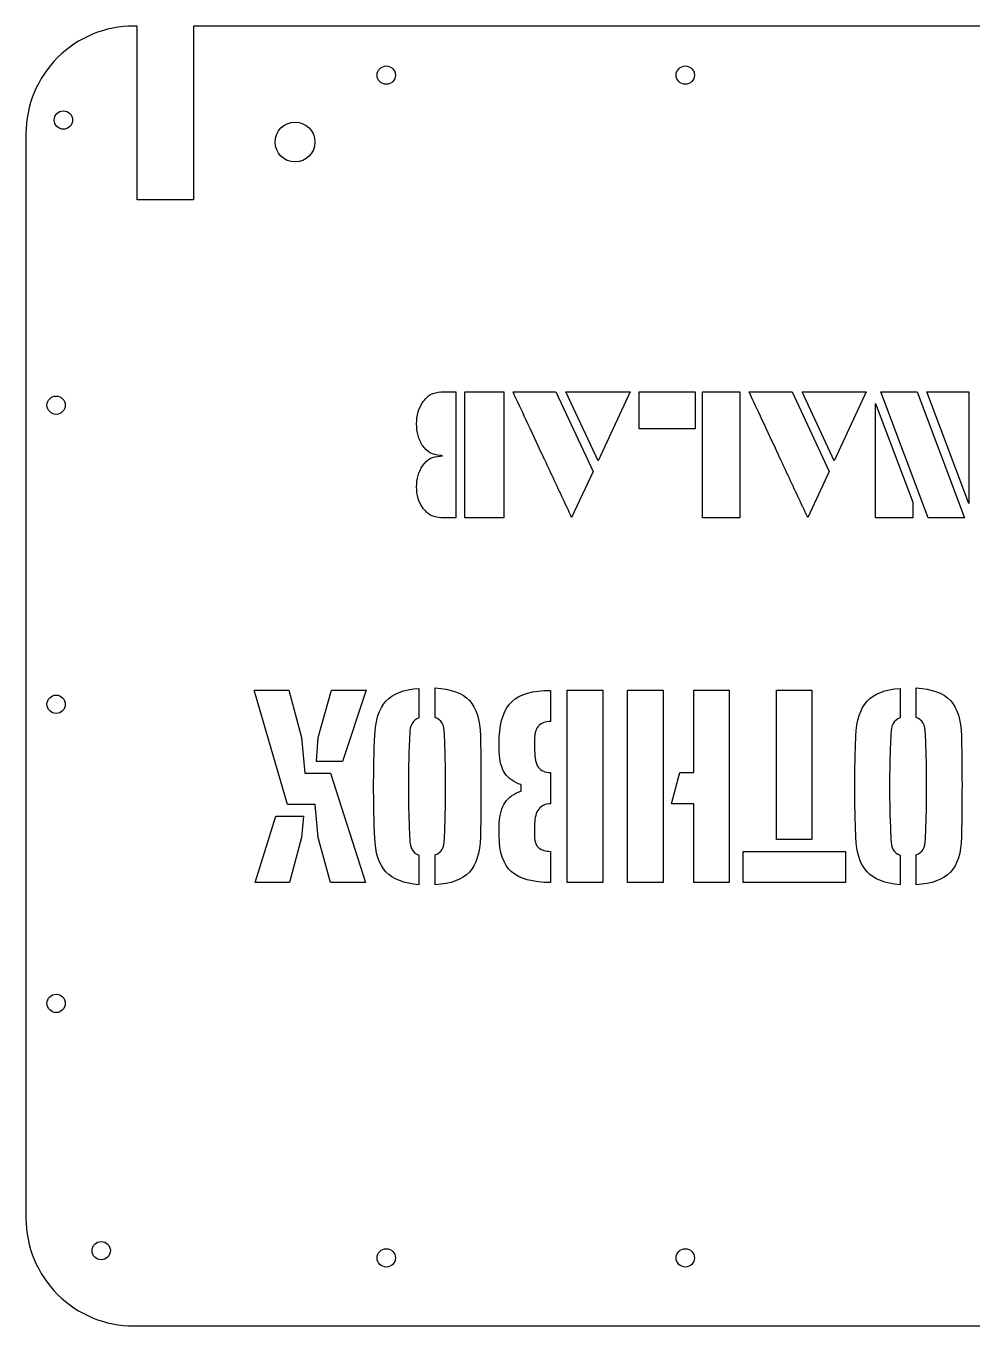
# Model space of a CAD drawing. Header units: millimetres. Extents: x -152 to 152, y -101 to 105.
# Drawn here: x -151.5 to -1.9, y -100.8 to 104.8 of the extents above; entities that cross this region are included whole.
import ezdxf

# ---------------------------------------------------------------- set-up
doc = ezdxf.new("R2010")
doc.units = ezdxf.units.MM
doc.layers.add('CUTOUTS', color=1, linetype='CONTINUOUS')
doc.layers.add('PERIMETER', color=5, linetype='CONTINUOUS')

msp = doc.modelspace()

# ---------------------------------------------------------------- linework, layer by layer
at = {"layer": 'CUTOUTS'}
for p, q in [((-85.93, 46.92), (-83.59, 46.92)), ((-83.59, 46.92), (-83.59, 27.02)), ((-74.53, 46.92), (-67.75, 46.92)), ((-67.75, 46.92), (-61.87, 34.34)), ((-37.2, 46.92), (-30.41, 46.92)), ((-30.41, 46.92), (-24.54, 34.34)), ((-61.87, 34.34), (-65.26, 27.08)), ((-24.54, 34.34), (-27.93, 27.08)), ((-83.59, 27.02), (-85.93, 27.02)), ((-89.42, 0.04), (-89.42, -4.64)), ((-86.83, -4.58), (-86.83, 0.12)), ((-13.32, 0.04), (-13.32, -4.64)), ((-10.76, -4.58), (-10.76, 0.12)), ((-68.59, -0.28), (-68.59, -5.21)), ((-71.11, -7.74), (-71.11, -9.75)), ((-68.59, -13.27), (-68.59, -18.2)), ((-73.26, -16.19), (-73.26, -15.19)), ((-76.72, -23.27), (-76.72, -22.24)), ((-71.11, -21.39), (-71.11, -23.56)), ((-89.42, -26.33), (-89.42, -31)), ((-86.83, -31), (-86.83, -26.25)), ((-68.59, -25.73), (-68.59, -30.66)), ((-13.32, -26.33), (-13.32, -31)), ((-10.76, -31), (-10.76, -26.25))]:
    msp.add_line(p, q, dxfattribs=at)
for points in [[(-82.16, 46.92), (-75.98, 46.92), (-75.98, 27.02), (-82.16, 27.02)], [(-61.09, 36.03), (-66.16, 46.92), (-56.01, 46.92)], [(-54.56, 41.09), (-54.56, 46.92), (-45.72, 46.92), (-45.72, 41.09)], [(-44.55, 46.92), (-38.64, 46.92), (-38.64, 27.02), (-44.55, 27.02)], [(-23.76, 36.03), (-28.83, 46.92), (-18.67, 46.92)], [(-16.38, 46.92), (-10.64, 46.92), (-3.13, 27.02), (-8.87, 27.02)], [(-2.45, 29.27), (-9.11, 46.92), (-2.45, 46.92)], [(-11.33, 29.48), (-11.33, 27.02), (-17.22, 27.02), (-17.22, 45.11)], [(-103.4, -13.37), (-97.88, -30.66), (-103.38, -30.66), (-105.32, -23.56), (-105.83, -18.3), (-110.18, -18.3), (-115.47, -0.25), (-109.96, -0.25), (-107.96, -7.72), (-107.46, -13.37)], [(-105.61, -11.5), (-105.32, -7.72), (-103.25, -0.25), (-97.74, -0.25), (-101.49, -11.5)], [(-60.34, -30.66), (-65.95, -30.66), (-65.95, -0.25), (-60.34, -0.25)], [(-50.81, -30.66), (-56.43, -30.66), (-56.43, -0.25), (-50.81, -0.25)], [(-40.34, -0.25), (-40.34, -30.66), (-45.95, -30.66), (-45.95, -18.2), (-49.48, -18.2), (-48.16, -13.24), (-45.95, -13.24), (-45.95, -0.25)], [(-27.27, -0.25), (-27.27, -23.86), (-32.88, -23.86), (-32.88, -0.25)], [(-115.33, -30.66), (-112.03, -20.15), (-107.68, -20.15), (-107.96, -23.56), (-109.86, -30.66)], [(-38.12, -25.73), (-21.95, -25.73), (-21.95, -30.66), (-38.12, -30.66)]]:
    msp.add_lwpolyline(points, close=True, dxfattribs=at)
for centre, radius in [((-94.58, 97), 1.45), ((-47.29, 97), 1.45), ((-145.63, 89.9), 1.45), ((-109, 86.42), 3.15), ((-146.78, 44.82), 1.45), ((-146.78, -2.47), 1.45), ((-146.78, -49.76), 1.45), ((-139.66, -88.86), 1.45), ((-94.58, -90), 1.45), ((-47.29, -90), 1.45)]:
    msp.add_circle(centre, radius, dxfattribs=at)
for points, knots in [([(-89.79, 41.88), (-89.76, 42.52), (-89.73, 43.16), (-89.55, 43.75), (-89.39, 44.28), (-89.11, 44.77), (-88.82, 45.27)], [0.0002544, 0.0002544, 0.0002544, 0.0002544, 0.1893701, 0.1893701, 0.1893701, 0.359631, 0.359631, 0.359631, 0.359631]), ([(-88.82, 45.27), (-88.44, 45.76), (-88.05, 46.24), (-87.56, 46.51), (-87.09, 46.76), (-86.51, 46.84), (-85.93, 46.92)], [0.0003817, 0.0003817, 0.0003817, 0.0003817, 0.1787762, 0.1787762, 0.1787762, 0.3486408, 0.3486408, 0.3486408, 0.3486408]), ([(-69.89, 36.98), (-70.76, 38.84), (-71.62, 40.69), (-72.49, 42.55), (-73.17, 44.01), (-73.85, 45.46), (-74.53, 46.92)], [0, 0, 0, 0, 0.614809, 0.614809, 0.614809, 1.096551, 1.096551, 1.096551, 1.096551]), ([(-32.56, 36.98), (-33.42, 38.84), (-34.29, 40.69), (-35.16, 42.55), (-35.84, 44.01), (-36.52, 45.46), (-37.2, 46.92)], [0, 0, 0, 0, 0.614808, 0.614808, 0.614808, 1.09655, 1.09655, 1.09655, 1.09655]), ([(-88.82, 38.37), (-89.11, 38.91), (-89.39, 39.44), (-89.55, 40), (-89.72, 40.6), (-89.76, 41.24), (-89.79, 41.88)], [0.0005608, 0.0005608, 0.0005608, 0.0005608, 0.1793451, 0.1793451, 0.1793451, 0.3707512, 0.3707512, 0.3707512, 0.3707512]), ([(-85.71, 36.81), (-85.83, 36.83), (-85.94, 36.85), (-86.06, 36.86), (-86.61, 36.94), (-87.16, 37.02), (-87.61, 37.27), (-88.07, 37.52), (-88.45, 37.94), (-88.82, 38.37)], [-0.0341025, -0.0341025, -0.0341025, -0.0341025, 0, 0, 0, 0.1623398, 0.1623398, 0.1623398, 0.3281177, 0.3281177, 0.3281177, 0.3281177]), ([(-89.79, 31.88), (-89.76, 32.51), (-89.72, 33.14), (-89.55, 33.72), (-89.39, 34.26), (-89.11, 34.78), (-88.82, 35.29)], [0.0002651, 0.0002651, 0.0002651, 0.0002651, 0.1874065, 0.1874065, 0.1874065, 0.361678, 0.361678, 0.361678, 0.361678]), ([(-88.82, 35.29), (-88.45, 35.71), (-88.07, 36.13), (-87.61, 36.37), (-87.16, 36.61), (-86.61, 36.69), (-86.06, 36.76), (-85.94, 36.78), (-85.83, 36.8), (-85.71, 36.81)], [0.0005539, 0.0005539, 0.0005539, 0.0005539, 0.1643369, 0.1643369, 0.1643369, 0.32643, 0.32643, 0.32643, 0.3605592, 0.3605592, 0.3605592, 0.3605592]), ([(-65.26, 27.08), (-65.77, 28.18), (-66.29, 29.27), (-66.8, 30.37), (-67.83, 32.57), (-68.86, 34.78), (-69.89, 36.98)], [0.010691, 0.010691, 0.010691, 0.010691, 0.373539, 0.373539, 0.373539, 1.10321, 1.10321, 1.10321, 1.10321]), ([(-27.93, 27.08), (-28.44, 28.18), (-28.95, 29.27), (-29.47, 30.37), (-30.5, 32.57), (-31.53, 34.78), (-32.56, 36.98)], [0.010691, 0.010691, 0.010691, 0.010691, 0.373539, 0.373539, 0.373539, 1.10321, 1.10321, 1.10321, 1.10321]), ([(-88.82, 28.6), (-89.11, 29.09), (-89.39, 29.57), (-89.55, 30.08), (-89.73, 30.65), (-89.76, 31.26), (-89.79, 31.88)], [0.000401, 0.000401, 0.000401, 0.000401, 0.1661961, 0.1661961, 0.1661961, 0.3484316, 0.3484316, 0.3484316, 0.3484316]), ([(-85.93, 27.02), (-86.51, 27.09), (-87.09, 27.16), (-87.56, 27.41), (-88.05, 27.67), (-88.43, 28.14), (-88.82, 28.6)], [0.0002946, 0.0002946, 0.0002946, 0.0002946, 0.1698593, 0.1698593, 0.1698593, 0.3455021, 0.3455021, 0.3455021, 0.3455021]), ([(-76.7, -7.67), (-76.7, -7.67), (-76.7, -7.67), (-76.7, -7.66), (-76.59, -5.03), (-75.91, -3.16), (-74.67, -2.01)], [-1.000059, -1.000059, -1.000059, -1.000059, -1, -1, -1, 0, 0, 0, 0]), ([(-70.46, -5.86), (-70.46, -5.86), (-70.46, -5.86), (-70.46, -5.86), (-70.89, -6.32), (-71.11, -6.94), (-71.11, -7.74)], [-1.000408, -1.000408, -1.000408, -1.000408, -1, -1, -1, 0, 0, 0, 0]), ([(-68.59, -5.21), (-69.41, -5.21), (-70.03, -5.42), (-70.46, -5.85), (-70.46, -5.86), (-70.46, -5.86), (-70.46, -5.86)], [-0.9905068, -0.9905068, -0.9905068, -0.9905068, 0, 0, 0, 0.0004215, 0.0004215, 0.0004215, 0.0004215]), ([(-96.54, -11.63), (-96.54, -11.63), (-96.54, -11.63), (-96.54, -11.63), (-96.51, -10.31), (-96.46, -8.96), (-96.41, -7.53)], [-1.000003, -1.000003, -1.000003, -1.000003, -1, -1, -1, 0, 0, 0, 0]), ([(-79.68, -7.48), (-79.65, -8.93), (-79.63, -10.31), (-79.63, -11.61), (-79.63, -11.61), (-79.63, -11.61), (-79.63, -11.61)], [-1, -1, -1, -1, 0, 0, 0, 0.000131, 0.000131, 0.000131, 0.000131]), ([(-76.72, -8.85), (-76.72, -8.51), (-76.72, -8.11), (-76.7, -7.67), (-76.7, -7.67), (-76.7, -7.67), (-76.7, -7.67)], [-1, -1, -1, -1, 0, 0, 0, 0.000347, 0.000347, 0.000347, 0.000347]), ([(-20.45, -11.63), (-20.45, -11.63), (-20.45, -11.63), (-20.45, -11.63), (-20.42, -10.31), (-20.37, -8.96), (-20.31, -7.53)], [-1.000003, -1.000003, -1.000003, -1.000003, -1, -1, -1, 0, 0, 0, 0]), ([(-3.61, -7.48), (-3.59, -8.93), (-3.56, -10.31), (-3.56, -11.61), (-3.56, -11.61), (-3.56, -11.61), (-3.56, -11.61)], [-1, -1, -1, -1, 0, 0, 0, 0.000131, 0.000131, 0.000131, 0.000131]), ([(-76.7, -10.02), (-76.7, -10.02), (-76.7, -10.01), (-76.7, -10.01), (-76.72, -9.59), (-76.72, -9.2), (-76.72, -8.85)], [-1.000862, -1.000862, -1.000862, -1.000862, -1, -1, -1, 0, 0, 0, 0]), ([(-75.83, -13.38), (-76.35, -12.54), (-76.67, -11.44), (-76.7, -10.02), (-76.7, -10.02), (-76.7, -10.02), (-76.7, -10.02)], [-0.9996894, -0.9996894, -0.9996894, -0.9996894, 0, 0, 0, 0.000256, 0.000256, 0.000256, 0.000256]), ([(-96.57, -15.49), (-96.57, -14.22), (-96.57, -12.93), (-96.54, -11.63), (-96.54, -11.63), (-96.54, -11.63), (-96.54, -11.63)], [-1, -1, -1, -1, 0, 0, 0, 0.000003, 0.000003, 0.000003, 0.000003]), ([(-79.63, -11.61), (-79.63, -11.61), (-79.63, -11.61), (-79.63, -11.61), (-79.6, -12.9), (-79.6, -14.2), (-79.6, -15.47)], [-1.000131, -1.000131, -1.000131, -1.000131, -1, -1, -1, 0, 0, 0, 0]), ([(-20.47, -15.49), (-20.47, -14.22), (-20.47, -12.93), (-20.45, -11.63), (-20.45, -11.63), (-20.45, -11.63), (-20.45, -11.63)], [-1, -1, -1, -1, 0, 0, 0, 0.000003, 0.000003, 0.000003, 0.000003]), ([(-3.56, -11.61), (-3.56, -11.61), (-3.56, -11.61), (-3.56, -11.61), (-3.53, -12.9), (-3.53, -14.2), (-3.53, -15.47)], [-1.000131, -1.000131, -1.000131, -1.000131, -1, -1, -1, 0, 0, 0, 0]), ([(-73.26, -15.19), (-73.27, -15.19), (-73.28, -15.19), (-73.29, -15.18), (-74.45, -14.79), (-75.28, -14.19), (-75.83, -13.38)], [-1.009697, -1.009697, -1.009697, -1.009697, -1, -1, -1, -0.000313, -0.000313, -0.000313, -0.000313]), ([(-91.08, -15.49), (-91.08, -16.87), (-91.06, -18.25), (-91.03, -19.62), (-91.03, -19.62), (-91.03, -19.62), (-91.03, -19.62)], [-1, -1, -1, -1, 0, 0, 0, 0.000116, 0.000116, 0.000116, 0.000116]), ([(-75.78, -17.98), (-75.23, -17.17), (-74.42, -16.57), (-73.29, -16.2), (-73.28, -16.2), (-73.27, -16.2), (-73.26, -16.19)], [-0.999809, -0.999809, -0.999809, -0.999809, 0, 0, 0, 0.010114, 0.010114, 0.010114, 0.010114]), ([(-14.99, -15.49), (-14.99, -16.87), (-14.96, -18.25), (-14.94, -19.62), (-14.94, -19.62), (-14.94, -19.62), (-14.94, -19.62)], [-1, -1, -1, -1, 0, 0, 0, 0.000116, 0.000116, 0.000116, 0.000116]), ([(-76.7, -21.27), (-76.7, -21.27), (-76.7, -21.27), (-76.7, -21.27), (-76.62, -19.9), (-76.3, -18.79), (-75.78, -17.98)], [-1.0001542, -1.0001542, -1.0001542, -1.0001542, -1, -1, -1, -0.0001938, -0.0001938, -0.0001938, -0.0001938]), ([(-96.41, -23.46), (-96.41, -23.46), (-96.41, -23.46), (-96.41, -23.46), (-96.46, -22.03), (-96.51, -20.65), (-96.54, -19.38)], [-1.000032, -1.000032, -1.000032, -1.000032, -1, -1, -1, -0.000011, -0.000011, -0.000011, -0.000011]), ([(-91.03, -19.62), (-91.03, -19.62), (-91.03, -19.62), (-91.03, -19.62), (-90.98, -21), (-90.92, -22.4), (-90.87, -23.78)], [-1.000116, -1.000116, -1.000116, -1.000116, -1, -1, -1, 0, 0, 0, 0]), ([(-20.31, -23.46), (-20.31, -23.46), (-20.31, -23.46), (-20.31, -23.46), (-20.37, -22.03), (-20.42, -20.65), (-20.45, -19.38)], [-1.000032, -1.000032, -1.000032, -1.000032, -1, -1, -1, -0.000011, -0.000011, -0.000011, -0.000011]), ([(-14.94, -19.62), (-14.94, -19.62), (-14.94, -19.62), (-14.94, -19.62), (-14.88, -21), (-14.83, -22.4), (-14.78, -23.78)], [-1.000116, -1.000116, -1.000116, -1.000116, -1, -1, -1, 0, 0, 0, 0]), ([(-76.72, -22.24), (-76.72, -21.92), (-76.72, -21.58), (-76.7, -21.27), (-76.7, -21.27), (-76.7, -21.27), (-76.7, -21.27)], [-1, -1, -1, -1, 0, 0, 0, 0.000667, 0.000667, 0.000667, 0.000667]), ([(-94.62, -28.98), (-95.72, -27.8), (-96.33, -25.96), (-96.41, -23.46), (-96.41, -23.46), (-96.41, -23.46), (-96.41, -23.46)], [-1, -1, -1, -1, 0, 0, 0, 0.000018, 0.000018, 0.000018, 0.000018]), ([(-71.11, -23.56), (-71.11, -24.26), (-70.89, -24.78), (-70.46, -25.16), (-70.46, -25.16), (-70.46, -25.16), (-70.45, -25.16)], [-1, -1, -1, -1, 0, 0, 0, 0.000443, 0.000443, 0.000443, 0.000443]), ([(-18.53, -28.98), (-19.63, -27.8), (-20.23, -25.96), (-20.31, -23.46), (-20.31, -23.46), (-20.31, -23.46), (-20.31, -23.46)], [-1, -1, -1, -1, 0, 0, 0, 0.000018, 0.000018, 0.000018, 0.000018]), ([(-70.45, -25.16), (-70.45, -25.16), (-70.45, -25.16), (-70.45, -25.16), (-70, -25.54), (-69.38, -25.73), (-68.59, -25.73)], [-1.0004278, -1.0004278, -1.0004278, -1.0004278, -1, -1, -1, -0.0098148, -0.0098148, -0.0098148, -0.0098148])]:
    msp.add_open_spline(points, degree=3, knots=knots, dxfattribs=at)
for points in [[(-94.62, -1.98), (-93.53, -0.81), (-91.82, -0.13), (-89.42, 0.04)], [(-86.83, 0.12), (-84.32, -0.05), (-82.53, -0.71), (-81.44, -1.88)], [(-18.53, -1.98), (-17.44, -0.81), (-15.72, -0.13), (-13.32, 0.04)], [(-10.76, 0.12), (-8.26, -0.05), (-6.46, -0.71), (-5.37, -1.88)], [(-96.41, -7.53), (-96.3, -5), (-95.72, -3.16), (-94.62, -1.98)], [(-81.44, -1.88), (-80.34, -3.08), (-79.73, -4.92), (-79.68, -7.48)], [(-74.67, -2.01), (-73.45, -0.86), (-71.43, -0.28), (-68.59, -0.28)], [(-20.31, -7.53), (-20.21, -5), (-19.63, -3.16), (-18.53, -1.98)], [(-5.37, -1.88), (-4.27, -3.08), (-3.67, -4.92), (-3.61, -7.48)], [(-90.49, -5.49), (-90.74, -5.9), (-90.87, -6.49), (-90.87, -7.21)], [(-89.42, -4.64), (-89.91, -4.8), (-90.26, -5.07), (-90.49, -5.49)], [(-85.75, -5.44), (-85.99, -5.02), (-86.36, -4.75), (-86.83, -4.58)], [(-85.37, -7.16), (-85.37, -6.44), (-85.51, -5.87), (-85.75, -5.44)], [(-14.4, -5.49), (-14.65, -5.9), (-14.78, -6.49), (-14.78, -7.21)], [(-13.32, -4.64), (-13.82, -4.8), (-14.16, -5.07), (-14.4, -5.49)], [(-9.68, -5.44), (-9.92, -5.02), (-10.29, -4.75), (-10.76, -4.58)], [(-9.31, -7.16), (-9.31, -6.44), (-9.44, -5.87), (-9.68, -5.44)], [(-90.87, -7.21), (-90.95, -8.59), (-91, -9.99), (-91.03, -11.37)], [(-85.24, -11.31), (-85.27, -9.94), (-85.32, -8.56), (-85.37, -7.16)], [(-14.78, -7.21), (-14.86, -8.59), (-14.91, -9.99), (-14.94, -11.37)], [(-9.17, -11.31), (-9.2, -9.94), (-9.25, -8.56), (-9.31, -7.16)], [(-71.11, -9.75), (-71.11, -11), (-70.92, -11.91), (-70.52, -12.46)], [(-91.03, -11.37), (-91.06, -12.74), (-91.08, -14.12), (-91.08, -15.49)], [(-85.19, -15.44), (-85.19, -14.07), (-85.22, -12.69), (-85.24, -11.31)], [(-14.94, -11.37), (-14.96, -12.74), (-14.99, -14.12), (-14.99, -15.49)], [(-9.12, -15.44), (-9.12, -14.07), (-9.15, -12.69), (-9.17, -11.31)], [(-70.52, -12.46), (-70.11, -12.99), (-69.47, -13.26), (-68.59, -13.27)], [(-96.54, -19.38), (-96.57, -18.06), (-96.57, -16.76), (-96.57, -15.49)], [(-85.24, -19.57), (-85.22, -18.19), (-85.19, -16.82), (-85.19, -15.44)], [(-79.6, -15.47), (-79.6, -16.74), (-79.63, -18.03), (-79.63, -19.36)], [(-20.45, -19.38), (-20.47, -18.06), (-20.47, -16.76), (-20.47, -15.49)], [(-9.17, -19.57), (-9.15, -18.19), (-9.12, -16.82), (-9.12, -15.44)], [(-3.53, -15.47), (-3.53, -16.74), (-3.56, -18.03), (-3.56, -19.36)], [(-68.59, -18.2), (-69.41, -18.2), (-70.03, -18.47), (-70.46, -19.04)], [(-85.37, -23.72), (-85.32, -22.35), (-85.27, -20.95), (-85.24, -19.57)], [(-79.63, -19.36), (-79.63, -20.65), (-79.65, -22.03), (-79.68, -23.46)], [(-70.46, -19.04), (-70.89, -19.6), (-71.11, -20.38), (-71.11, -21.39)], [(-9.31, -23.72), (-9.25, -22.35), (-9.2, -20.95), (-9.17, -19.57)], [(-3.56, -19.36), (-3.56, -20.65), (-3.59, -22.03), (-3.61, -23.46)], [(-90.87, -23.78), (-90.85, -24.47), (-90.74, -25.06), (-90.49, -25.47)], [(-85.75, -25.42), (-85.51, -25.01), (-85.37, -24.44), (-85.37, -23.72)], [(-79.68, -23.46), (-79.76, -25.99), (-80.34, -27.83), (-81.44, -29.03)], [(-74.78, -28.95), (-76.06, -27.8), (-76.72, -25.91), (-76.72, -23.27)], [(-14.78, -23.78), (-14.75, -24.47), (-14.65, -25.06), (-14.4, -25.47)], [(-9.68, -25.42), (-9.44, -25.01), (-9.31, -24.44), (-9.31, -23.72)], [(-3.61, -23.46), (-3.67, -25.99), (-4.25, -27.83), (-5.37, -29.03)], [(-90.49, -25.47), (-90.26, -25.89), (-89.91, -26.16), (-89.42, -26.33)], [(-86.83, -26.25), (-86.33, -26.11), (-85.99, -25.81), (-85.75, -25.42)], [(-14.4, -25.47), (-14.16, -25.89), (-13.82, -26.16), (-13.32, -26.33)], [(-10.76, -26.25), (-10.27, -26.11), (-9.92, -25.81), (-9.68, -25.42)], [(-89.42, -31), (-91.79, -30.81), (-93.53, -30.15), (-94.62, -28.98)], [(-81.44, -29.03), (-82.56, -30.2), (-84.33, -30.86), (-86.83, -31)], [(-68.59, -30.66), (-71.43, -30.65), (-73.5, -30.07), (-74.78, -28.95)], [(-13.32, -31), (-15.7, -30.81), (-17.44, -30.15), (-18.53, -28.98)], [(-5.37, -29.03), (-6.49, -30.2), (-8.26, -30.86), (-10.76, -31)]]:
    msp.add_open_spline(points, degree=3, dxfattribs=at)
at = {"layer": 'PERIMETER'}
msp.add_lwpolyline([(125.05, 77.27), (125.05, 104.77), (-125.05, 104.77), (-125.05, 77.27), (-133.95, 77.27), (-133.95, 104.77), (-134.5, 104.77, 0.414214), (-151.55, 87.72), (-151.55, -83.72, 0.414214), (-134.5, -100.77), (134.5, -100.77, 0.414214), (151.55, -83.72), (151.55, 87.72, 0.414214), (134.5, 104.77), (133.95, 104.77), (133.95, 77.27)], format="xyb", close=True, dxfattribs=at)

doc.saveas('drawing.dxf')
